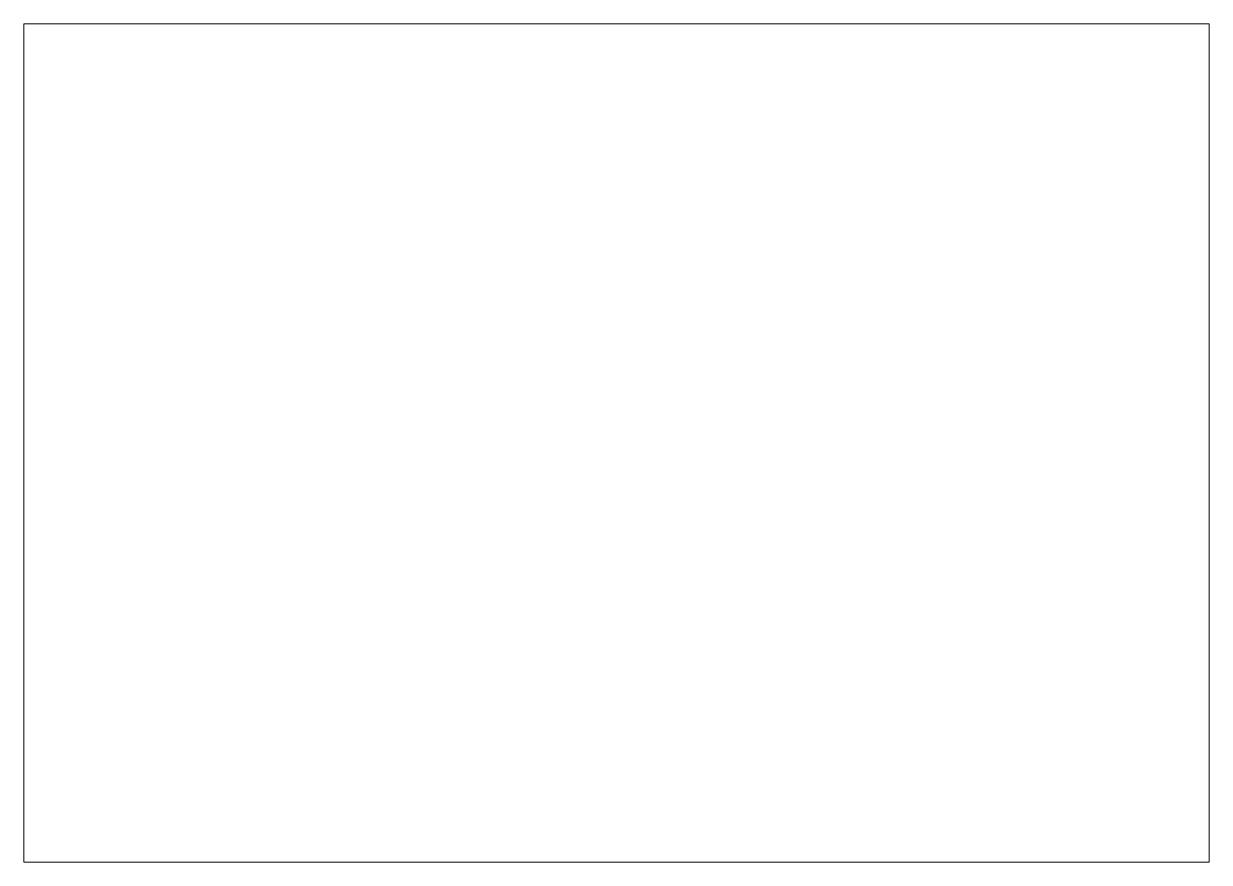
# Paper-space layout 'HDM_27' of a CAD drawing. Header units: millimetres. Extents: x 0 to 420, y 0 to 297.
# The model-space entities are those that its viewports show. They can reach past a viewport. Long polylines and large blocks are cut down to what shows.
import ezdxf

# ---------------------------------------------------------------- set-up
doc = ezdxf.new("R2010")
doc.units = ezdxf.units.MM
doc.layers.add('0-图框图名', color=2, linetype='Continuous')
doc.layers.add('AA_填充算量层', color=7, linetype='Continuous')

msp = doc.modelspace()

# ---------------------------------------------------------------- hatches: boundary and pattern name
at = {"layer": 'AA_填充算量层', "true_color": 0xffd700}
h = msp.add_hatch(dxfattribs=at)
h.set_pattern_fill('ANSI31', color=40, scale=0.8)
h.paths.add_polyline_path([(1010.8687, -2744.1164), (1011.4452, -2742.8812), (1013.4538, -2742.8554), (1013.4538, -2742.8554), (1012.8641, -2744.1164)])

psp = doc.layouts.new('HDM_27')

# ---------------------------------------------------------------- viewports
at = {"layer": '0-图框图名'}
psp.add_viewport(center=(210, 148.5), size=(420, 297), view_center_point=(840, -2821.5), view_height=297, dxfattribs=at)

doc.saveas('drawing.dxf')
